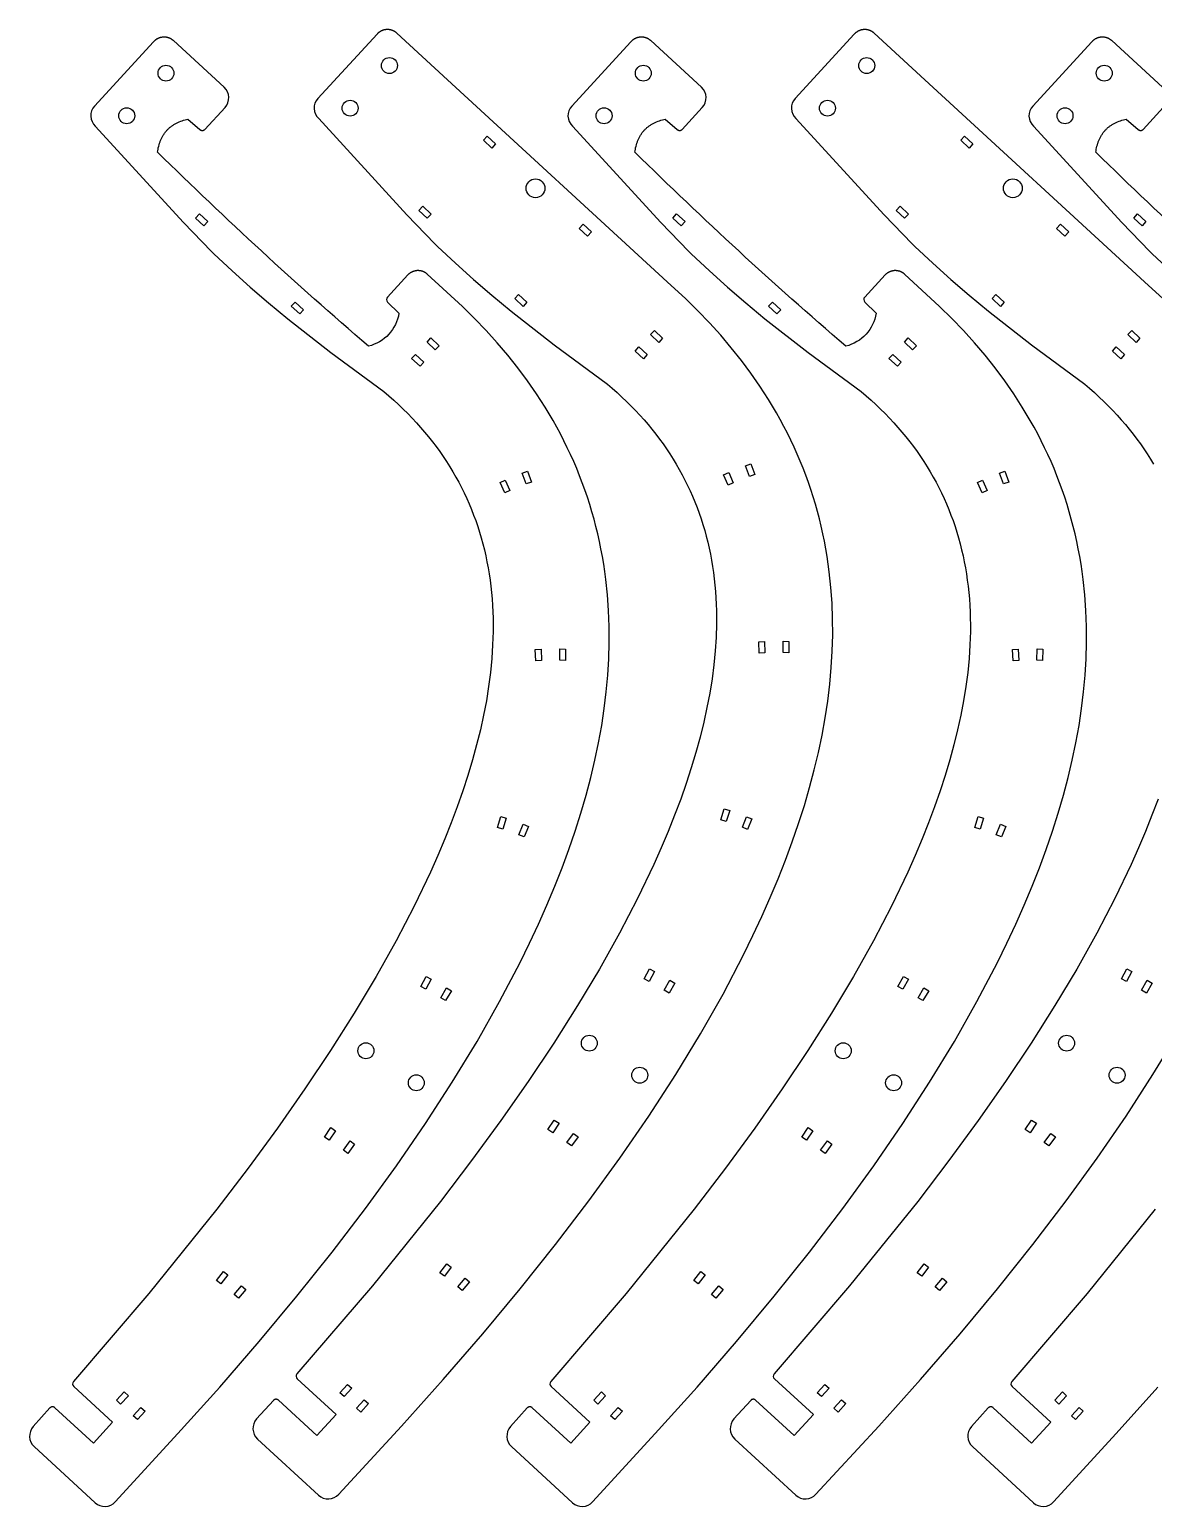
# Model space of a CAD drawing. Extents: x -4423 to 2541, y -1262 to 980.
# Drawn here: x 1308.3 to 1559.3, y -933.1 to -603.2 of the extents above; entities that cross this region are included whole.
import ezdxf

# ---------------------------------------------------------------- set-up
doc = ezdxf.new("R2010")
doc.units = 0
doc.layers.add('FAB$ARM-1', color=5, linetype='CONTINUOUS')
doc.layers.add('FAB$ARM-2', color=5, linetype='CONTINUOUS')

msp = doc.modelspace()

# ---------------------------------------------------------------- linework, layer by layer
at = {"layer": 'FAB$ARM-1'}
msp.add_lwpolyline([(1450.73, -659.52), (1401.67, -614.4), (1390.34, -603.98), (1390.28, -603.93), (1390.23, -603.89), (1390.17, -603.84), (1390.11, -603.8), (1390.05, -603.76), (1389.99, -603.71), (1389.93, -603.67), (1389.86, -603.63), (1389.8, -603.6), (1389.73, -603.56), (1389.66, -603.52), (1389.59, -603.49), (1389.52, -603.46), (1389.45, -603.43), (1389.38, -603.4), (1389.3, -603.37), (1389.23, -603.35), (1389.15, -603.32), (1389.07, -603.3), (1389, -603.28), (1388.92, -603.26), (1388.84, -603.24), (1388.76, -603.23), (1388.68, -603.22), (1388.6, -603.21), (1388.52, -603.2), (1388.43, -603.19), (1388.35, -603.19), (1388.27, -603.19), (1388.19, -603.19), (1388.11, -603.19), (1388.02, -603.19), (1387.94, -603.2), (1387.86, -603.21), (1387.78, -603.22), (1387.7, -603.23), (1387.62, -603.25), (1387.54, -603.27), (1387.46, -603.28), (1387.38, -603.31), (1387.3, -603.33), (1387.23, -603.35), (1387.15, -603.38), (1387.08, -603.41), (1387, -603.44), (1386.93, -603.47), (1386.86, -603.5), (1386.79, -603.54), (1386.72, -603.58), (1386.65, -603.61), (1386.58, -603.65), (1386.52, -603.69), (1386.46, -603.74), (1386.39, -603.78), (1386.33, -603.82), (1386.27, -603.87), (1386.22, -603.92), (1386.16, -603.96), (1386.1, -604.01), (1386.05, -604.06), (1386, -604.11), (1385.95, -604.16), (1385.9, -604.21), (1372.69, -618.58, 0.414214), (1372.88, -623.06), (1392.6, -644.58), (1398.82, -651.06), (1399.39, -651.62), (1403.43, -655.4), (1407.45, -659.01), (1411.55, -662.54), (1415.85, -666.09), (1425.5, -673.62), (1437.35, -682.36), (1438.46, -683.32), (1439.55, -684.29), (1440.61, -685.27), (1441.65, -686.26), (1442.66, -687.27), (1443.64, -688.29), (1444.6, -689.32), (1445.54, -690.36), (1446.44, -691.41), (1447.32, -692.48), (1448.18, -693.56), (1449, -694.65), (1449.81, -695.75), (1450.58, -696.87), (1451.33, -697.99), (1452.05, -699.13), (1452.75, -700.28), (1453.42, -701.45), (1454.07, -702.62), (1454.69, -703.81), (1455.28, -705.01), (1455.85, -706.22), (1456.39, -707.44), (1456.9, -708.68), (1457.39, -709.93), (1457.85, -711.19), (1458.29, -712.46), (1458.7, -713.75), (1459.09, -715.04), (1459.44, -716.35), (1459.78, -717.67), (1460.08, -719.01), (1460.36, -720.35), (1460.62, -721.71), (1460.84, -723.08), (1461.05, -724.46), (1461.22, -725.85), (1461.37, -727.26), (1461.49, -728.68), (1461.59, -730.11), (1461.66, -731.55), (1461.71, -733), (1461.73, -734.47), (1461.72, -735.95), (1461.63, -738.94), (1461.43, -741.98), (1461.13, -745.07), (1460.73, -748.21), (1460.22, -751.4), (1459.6, -754.64), (1458.88, -757.92), (1458.06, -761.26), (1457.14, -764.64), (1456.1, -768.07), (1454.97, -771.55), (1453.73, -775.07), (1452.38, -778.65), (1450.94, -782.27), (1449.38, -785.95), (1447.73, -789.67), (1444.1, -797.26), (1440.05, -805.04), (1435.59, -813.02), (1430.71, -821.19), (1425.41, -829.55), (1419.7, -838.11), (1413.57, -846.86), (1407.02, -855.81), (1400.05, -864.95), (1384.86, -883.81), (1368.01, -903.45, 0.40804), (1368.07, -904.56), (1376.75, -912.55), (1372.46, -917.23), (1363.87, -909.33), (1363.85, -909.31), (1363.84, -909.3), (1363.82, -909.29), (1363.81, -909.28), (1363.79, -909.26), (1363.77, -909.25), (1363.76, -909.24), (1363.74, -909.23), (1363.72, -909.22), (1363.71, -909.21), (1363.69, -909.2), (1363.67, -909.19), (1363.65, -909.19), (1363.64, -909.18), (1363.62, -909.17), (1363.6, -909.16), (1363.58, -909.16), (1363.56, -909.15), (1363.54, -909.15), (1363.52, -909.14), (1363.5, -909.14), (1363.48, -909.13), (1363.46, -909.13), (1363.44, -909.12), (1363.43, -909.12), (1363.41, -909.12), (1363.39, -909.12), (1363.37, -909.12), (1363.35, -909.12), (1363.33, -909.12), (1363.31, -909.12), (1363.29, -909.12), (1363.27, -909.12), (1363.25, -909.12), (1363.23, -909.12), (1363.21, -909.12), (1363.19, -909.13), (1363.17, -909.13), (1363.16, -909.13), (1363.14, -909.14), (1363.12, -909.14), (1363.1, -909.15), (1363.08, -909.16), (1363.06, -909.16), (1363.04, -909.17), (1363.02, -909.18), (1363.01, -909.18), (1362.99, -909.19), (1362.97, -909.2), (1362.95, -909.21), (1362.93, -909.22), (1362.92, -909.23), (1362.9, -909.24), (1362.88, -909.25), (1362.87, -909.26), (1362.85, -909.27), (1362.84, -909.29), (1362.82, -909.3), (1362.81, -909.31), (1362.79, -909.32), (1362.78, -909.34), (1362.76, -909.35), (1362.75, -909.37), (1359.02, -913.51, 0.413283), (1359.22, -917.99), (1372.85, -930.53, 0.415199), (1377.34, -930.33), (1391.35, -915.09), (1400.67, -904.71), (1409.51, -894.49), (1417.88, -884.43), (1425.78, -874.54), (1433.2, -864.81), (1440.14, -855.25), (1446.62, -845.85), (1452.62, -836.61), (1458.14, -827.53), (1463.19, -818.62), (1467.77, -809.87), (1469.88, -805.56), (1471.87, -801.29), (1473.75, -797.05), (1475.5, -792.86), (1477.14, -788.71), (1478.66, -784.6), (1480.06, -780.53), (1481.35, -776.5), (1482.51, -772.51), (1483.56, -768.56), (1484.49, -764.65), (1485.3, -760.78), (1485.99, -756.95), (1486.57, -753.16), (1487.02, -749.41), (1487.36, -745.7), (1487.59, -742.04), (1487.69, -738.41), (1487.67, -734.82), (1487.54, -731.27), (1487.29, -727.77), (1486.92, -724.3), (1486.7, -722.58), (1486.44, -720.87), (1486.15, -719.17), (1485.83, -717.48), (1485.49, -715.81), (1485.11, -714.14), (1484.71, -712.48), (1484.27, -710.83), (1483.81, -709.19), (1483.32, -707.56), (1482.79, -705.94), (1482.24, -704.33), (1481.66, -702.74), (1481.05, -701.15), (1480.41, -699.57), (1479.74, -698), (1479.04, -696.44), (1478.31, -694.89), (1477.56, -693.35), (1476.77, -691.82), (1475.95, -690.3), (1475.11, -688.79), (1473.33, -685.81), (1471.43, -682.86), (1469.41, -679.95), (1467.28, -677.08), (1465.03, -674.25), (1462.66, -671.46), (1460.18, -668.71), (1457.58, -665.99), (1454.86, -663.32)], format="xyb", close=True, dxfattribs=at)
for points in [[(1561.47, -663.32), (1557.33, -659.52), (1508.28, -614.4), (1496.94, -603.98), (1496.89, -603.93), (1496.83, -603.89), (1496.78, -603.84), (1496.72, -603.8), (1496.66, -603.76), (1496.6, -603.71), (1496.54, -603.67), (1496.47, -603.63), (1496.41, -603.6), (1496.34, -603.56), (1496.27, -603.52), (1496.2, -603.49), (1496.13, -603.46), (1496.06, -603.43), (1495.99, -603.4), (1495.91, -603.37), (1495.84, -603.35), (1495.76, -603.32), (1495.68, -603.3), (1495.61, -603.28), (1495.53, -603.26), (1495.45, -603.24), (1495.37, -603.23), (1495.29, -603.22), (1495.21, -603.21), (1495.12, -603.2), (1495.04, -603.19), (1494.96, -603.19), (1494.88, -603.19), (1494.8, -603.19), (1494.71, -603.19), (1494.63, -603.19), (1494.55, -603.2), (1494.47, -603.21), (1494.39, -603.22), (1494.31, -603.23), (1494.23, -603.25), (1494.15, -603.27), (1494.07, -603.28), (1493.99, -603.31), (1493.91, -603.33), (1493.83, -603.35), (1493.76, -603.38), (1493.68, -603.41), (1493.61, -603.44), (1493.54, -603.47), (1493.47, -603.5), (1493.39, -603.54), (1493.33, -603.58), (1493.26, -603.61), (1493.19, -603.65), (1493.13, -603.69), (1493.06, -603.74), (1493, -603.78), (1492.94, -603.82), (1492.88, -603.87), (1492.82, -603.92), (1492.77, -603.96), (1492.71, -604.01), (1492.66, -604.06), (1492.61, -604.11), (1492.56, -604.16), (1492.51, -604.21), (1479.3, -618.58, 0.414214), (1479.48, -623.06), (1499.21, -644.58), (1505.43, -651.06), (1505.99, -651.62), (1510.04, -655.4), (1514.06, -659.01), (1518.15, -662.54), (1522.45, -666.09), (1532.11, -673.62), (1543.96, -682.36), (1545.07, -683.32), (1546.16, -684.29), (1547.22, -685.27), (1548.26, -686.26), (1549.27, -687.27), (1550.25, -688.29), (1551.21, -689.32), (1552.14, -690.36), (1553.05, -691.41), (1553.93, -692.48), (1554.78, -693.56), (1555.61, -694.65), (1556.41, -695.75), (1557.19, -696.87), (1557.94, -697.99), (1558.66, -699.13), (1559.36, -700.28)], [(1560.34, -775.07), (1558.99, -778.65), (1557.54, -782.27), (1555.99, -785.95), (1554.33, -789.67), (1550.71, -797.26), (1546.66, -805.04), (1542.2, -813.02), (1537.32, -821.19), (1532.02, -829.55), (1526.31, -838.11), (1520.17, -846.86), (1513.62, -855.81), (1506.66, -864.95), (1491.47, -883.81), (1474.62, -903.45, 0.40804), (1474.67, -904.56), (1483.36, -912.55), (1479.06, -917.23), (1470.47, -909.33), (1470.46, -909.31), (1470.44, -909.3), (1470.43, -909.29), (1470.41, -909.28), (1470.4, -909.26), (1470.38, -909.25), (1470.37, -909.24), (1470.35, -909.23), (1470.33, -909.22), (1470.31, -909.21), (1470.3, -909.2), (1470.28, -909.19), (1470.26, -909.19), (1470.24, -909.18), (1470.22, -909.17), (1470.21, -909.16), (1470.19, -909.16), (1470.17, -909.15), (1470.15, -909.15), (1470.13, -909.14), (1470.11, -909.14), (1470.09, -909.13), (1470.07, -909.13), (1470.05, -909.12), (1470.03, -909.12), (1470.01, -909.12), (1469.99, -909.12), (1469.97, -909.12), (1469.96, -909.12), (1469.94, -909.12), (1469.92, -909.12), (1469.9, -909.12), (1469.88, -909.12), (1469.86, -909.12), (1469.84, -909.12), (1469.82, -909.12), (1469.8, -909.13), (1469.78, -909.13), (1469.76, -909.13), (1469.74, -909.14), (1469.73, -909.14), (1469.71, -909.15), (1469.69, -909.16), (1469.67, -909.16), (1469.65, -909.17), (1469.63, -909.18), (1469.61, -909.18), (1469.6, -909.19), (1469.58, -909.2), (1469.56, -909.21), (1469.54, -909.22), (1469.53, -909.23), (1469.51, -909.24), (1469.49, -909.25), (1469.48, -909.26), (1469.46, -909.27), (1469.44, -909.29), (1469.43, -909.3), (1469.41, -909.31), (1469.4, -909.32), (1469.39, -909.34), (1469.37, -909.35), (1469.36, -909.37), (1465.63, -913.51, 0.413283), (1465.83, -917.99), (1479.45, -930.53, 0.415199), (1483.95, -930.33), (1497.96, -915.09), (1507.28, -904.71), (1516.12, -894.49), (1524.49, -884.43), (1532.39, -874.54), (1539.81, -864.81), (1546.75, -855.25), (1553.23, -845.85), (1559.22, -836.61), (1564.75, -827.53)]]:
    msp.add_lwpolyline(points, format="xyb", dxfattribs=at)
for points in [[(1412.4, -628.72), (1411.54, -629.65), (1409.68, -627.93), (1410.54, -626.99)], [(1519.01, -628.72), (1518.15, -629.65), (1516.28, -627.93), (1517.14, -626.99)], [(1397.13, -645.32), (1395.26, -643.61), (1396.12, -642.67), (1397.99, -644.39)], [(1503.74, -645.32), (1501.87, -643.61), (1502.72, -642.67), (1504.6, -644.39)], [(1431.94, -646.68), (1433.81, -648.4), (1432.95, -649.33), (1431.08, -647.62)], [(1538.54, -646.68), (1540.42, -648.4), (1539.56, -649.33), (1537.69, -647.62)], [(1416.66, -663.29), (1417.52, -662.35), (1419.39, -664.08), (1418.53, -665.01)], [(1523.27, -663.29), (1524.13, -662.35), (1526, -664.08), (1525.14, -665.01)], [(1449.7, -672.14), (1448.82, -673.06), (1446.99, -671.3), (1447.86, -670.38)], [(1556.31, -672.14), (1555.43, -673.06), (1553.59, -671.3), (1554.47, -670.38)], [(1445.42, -676.71), (1443.54, -675), (1444.4, -674.06), (1446.27, -675.78)], [(1552.02, -676.71), (1550.15, -675), (1551.01, -674.06), (1552.88, -675.78)], [(1464.32, -704.96), (1463.3, -702.63), (1464.46, -702.12), (1465.48, -704.45)], [(1470.3, -702.55), (1469.1, -702.99), (1468.23, -700.6), (1469.42, -700.17)], [(1471.29, -742.49), (1471.16, -739.95), (1472.43, -739.88), (1472.55, -742.42)], [(1477.87, -742.39), (1476.6, -742.36), (1476.65, -739.83), (1477.92, -739.85)], [(1462.7, -779.69), (1463.47, -777.27), (1464.68, -777.65), (1463.91, -780.07)], [(1468.68, -781.84), (1467.5, -781.37), (1468.46, -779.01), (1469.63, -779.49)], [(1445.56, -815.21), (1446.76, -812.98), (1447.88, -813.58), (1446.67, -815.82)], [(1552.16, -815.21), (1553.37, -812.98), (1554.49, -813.58), (1553.28, -815.82)], [(1451.13, -818.38), (1450.04, -817.73), (1451.34, -815.54), (1452.43, -816.2)], [(1557.74, -818.38), (1556.65, -817.73), (1557.95, -815.54), (1559.04, -816.2)], [(1424.09, -848.87), (1425.5, -846.75), (1426.56, -847.46), (1425.15, -849.57)], [(1530.7, -848.87), (1532.11, -846.75), (1533.17, -847.46), (1531.76, -849.57)], [(1429.31, -852.52), (1428.29, -851.77), (1429.79, -849.72), (1430.81, -850.47)], [(1535.92, -852.52), (1534.89, -851.77), (1536.4, -849.72), (1537.42, -850.47)], [(1399.95, -880.88), (1401.49, -878.86), (1402.5, -879.63), (1400.95, -881.65)], [(1506.55, -880.88), (1508.1, -878.86), (1509.11, -879.63), (1507.56, -881.65)], [(1404.9, -884.85), (1403.93, -884.03), (1405.56, -882.08), (1406.53, -882.9)], [(1511.51, -884.85), (1510.54, -884.03), (1512.17, -882.08), (1513.14, -882.9)], [(1377.6, -907.66), (1379.32, -905.79), (1380.26, -906.65), (1378.54, -908.52)], [(1484.21, -907.66), (1485.93, -905.79), (1486.87, -906.65), (1485.15, -908.52)], [(1382.28, -911.96), (1381.34, -911.1), (1383.06, -909.23), (1384, -910.09)], [(1488.89, -911.96), (1487.95, -911.1), (1489.67, -909.23), (1490.61, -910.09)]]:
    msp.add_lwpolyline(points, close=True, dxfattribs=at)
for centre, radius in [((1388.67, -611.24), 1.78), ((1495.28, -611.24), 1.78), ((1379.9, -620.75), 1.78), ((1486.51, -620.75), 1.78), ((1421.3, -638.65), 2.1), ((1527.91, -638.65), 2.1), ((1433.32, -829.58), 1.78), ((1539.93, -829.58), 1.78), ((1444.58, -836.74), 1.78), ((1551.19, -836.74), 1.78)]:
    msp.add_circle(centre, radius, dxfattribs=at)
at = {"layer": 'FAB$ARM-2'}
for points in [[(1327.44, -932.02), (1341.45, -916.78), (1350.77, -906.4), (1359.61, -896.18), (1367.98, -886.12), (1375.88, -876.23), (1383.3, -866.5), (1390.25, -856.94), (1396.72, -847.54), (1402.72, -838.3), (1408.24, -829.23), (1413.29, -820.31), (1417.87, -811.56), (1419.98, -807.25), (1421.97, -802.98), (1423.85, -798.74), (1425.6, -794.55), (1427.24, -790.4), (1428.76, -786.29), (1430.16, -782.22), (1431.45, -778.19), (1432.61, -774.2), (1433.66, -770.25), (1434.59, -766.34), (1435.4, -762.47), (1436.09, -758.64), (1436.67, -754.85), (1437.12, -751.1), (1437.46, -747.4), (1437.69, -743.73), (1437.79, -740.1), (1437.77, -736.51), (1437.64, -732.97), (1437.39, -729.46), (1437.02, -725.99), (1436.8, -724.27), (1436.54, -722.56), (1436.25, -720.86), (1435.93, -719.18), (1435.59, -717.5), (1435.21, -715.83), (1434.81, -714.17), (1434.37, -712.52), (1433.91, -710.88), (1433.42, -709.25), (1432.89, -707.63), (1432.34, -706.03), (1431.76, -704.43), (1431.15, -702.84), (1430.51, -701.26), (1429.84, -699.69), (1429.14, -698.13), (1428.41, -696.58), (1427.66, -695.04), (1426.87, -693.51), (1426.05, -691.99), (1425.21, -690.49), (1423.43, -687.5), (1421.53, -684.55), (1419.51, -681.64), (1417.38, -678.77), (1415.13, -675.94), (1412.76, -673.15), (1410.28, -670.4), (1407.68, -667.69), (1404.96, -665.01), (1397.14, -657.83), (1397.09, -657.78), (1397.03, -657.74), (1396.98, -657.69), (1396.92, -657.65), (1396.86, -657.6), (1396.8, -657.56), (1396.73, -657.52), (1396.67, -657.48), (1396.6, -657.45), (1396.54, -657.41), (1396.47, -657.37), (1396.4, -657.34), (1396.33, -657.31), (1396.26, -657.28), (1396.18, -657.25), (1396.11, -657.22), (1396.04, -657.19), (1395.96, -657.17), (1395.88, -657.15), (1395.8, -657.13), (1395.73, -657.11), (1395.65, -657.09), (1395.57, -657.08), (1395.49, -657.07), (1395.41, -657.06), (1395.32, -657.05), (1395.24, -657.04), (1395.16, -657.04), (1395.08, -657.04), (1395, -657.04), (1394.91, -657.04), (1394.83, -657.04), (1394.75, -657.05), (1394.67, -657.06), (1394.59, -657.07), (1394.51, -657.08), (1394.43, -657.1), (1394.35, -657.12), (1394.27, -657.13), (1394.19, -657.16), (1394.11, -657.18), (1394.03, -657.2), (1393.96, -657.23), (1393.88, -657.26), (1393.81, -657.29), (1393.74, -657.32), (1393.66, -657.35), (1393.59, -657.39), (1393.53, -657.42), (1393.46, -657.46), (1393.39, -657.5), (1393.33, -657.54), (1393.26, -657.59), (1393.2, -657.63), (1393.14, -657.67), (1393.08, -657.72), (1393.02, -657.77), (1392.97, -657.81), (1392.91, -657.86), (1392.86, -657.91), (1392.81, -657.96), (1392.76, -658.01), (1388.22, -662.95, 0.405473), (1388.25, -664.05), (1390.8, -666.52, -0.303827), (1384, -673.91, -0.016683), (1336.89, -630.58), (1336.94, -630.25), (1337, -629.92), (1337.06, -629.59), (1337.14, -629.26), (1337.23, -628.93), (1337.33, -628.6), (1337.39, -628.44), (1337.44, -628.28), (1337.5, -628.12), (1337.57, -627.96), (1337.63, -627.81), (1337.7, -627.65), (1337.77, -627.5), (1337.85, -627.34), (1337.92, -627.19), (1338, -627.05), (1338.09, -626.9), (1338.17, -626.75), (1338.26, -626.61), (1338.36, -626.47), (1338.45, -626.33), (1338.55, -626.2), (1338.65, -626.06), (1338.76, -625.93), (1338.87, -625.81), (1338.98, -625.68), (1339.09, -625.56), (1339.21, -625.44), (1339.33, -625.33), (1339.46, -625.21), (1339.58, -625.1), (1339.71, -625), (1339.84, -624.89), (1339.98, -624.79), (1340.12, -624.69), (1340.25, -624.6), (1340.4, -624.51), (1340.54, -624.42), (1340.68, -624.33), (1340.83, -624.24), (1340.98, -624.16), (1341.13, -624.08), (1341.28, -624.01), (1341.44, -623.94), (1341.59, -623.87), (1341.75, -623.8), (1342.07, -623.67), (1342.38, -623.55), (1342.71, -623.45), (1343.03, -623.35), (1343.36, -623.27), (1343.68, -623.19), (1346.36, -625.53), (1346.37, -625.54), (1346.38, -625.55), (1346.4, -625.56), (1346.41, -625.57), (1346.43, -625.58), (1346.44, -625.59), (1346.46, -625.6), (1346.47, -625.61), (1346.49, -625.62), (1346.51, -625.63), (1346.52, -625.64), (1346.54, -625.64), (1346.56, -625.65), (1346.57, -625.66), (1346.59, -625.67), (1346.61, -625.67), (1346.63, -625.68), (1346.65, -625.69), (1346.67, -625.69), (1346.69, -625.7), (1346.7, -625.7), (1346.72, -625.7), (1346.74, -625.71), (1346.76, -625.71), (1346.78, -625.71), (1346.8, -625.72), (1346.82, -625.72), (1346.84, -625.72), (1346.86, -625.72), (1346.88, -625.72), (1346.9, -625.72), (1346.92, -625.72), (1346.94, -625.72), (1346.96, -625.71), (1346.98, -625.71), (1347, -625.71), (1347.02, -625.71), (1347.04, -625.7), (1347.06, -625.7), (1347.08, -625.69), (1347.1, -625.69), (1347.12, -625.68), (1347.14, -625.68), (1347.16, -625.67), (1347.17, -625.66), (1347.19, -625.65), (1347.21, -625.65), (1347.23, -625.64), (1347.24, -625.63), (1347.26, -625.62), (1347.28, -625.61), (1347.29, -625.6), (1347.31, -625.59), (1347.33, -625.58), (1347.34, -625.57), (1347.36, -625.56), (1347.37, -625.55), (1347.38, -625.54), (1347.4, -625.52), (1347.41, -625.51), (1347.43, -625.5), (1347.44, -625.49), (1347.45, -625.48), (1351.96, -620.58, 0.41422), (1351.77, -616.09), (1340.44, -605.67), (1340.38, -605.62), (1340.33, -605.58), (1340.27, -605.53), (1340.21, -605.49), (1340.15, -605.45), (1340.09, -605.41), (1340.03, -605.36), (1339.96, -605.33), (1339.9, -605.29), (1339.83, -605.25), (1339.76, -605.22), (1339.69, -605.18), (1339.62, -605.15), (1339.55, -605.12), (1339.48, -605.09), (1339.4, -605.06), (1339.33, -605.04), (1339.25, -605.01), (1339.17, -604.99), (1339.1, -604.97), (1339.02, -604.95), (1338.94, -604.94), (1338.86, -604.92), (1338.78, -604.91), (1338.7, -604.9), (1338.62, -604.89), (1338.53, -604.88), (1338.45, -604.88), (1338.37, -604.88), (1338.29, -604.88), (1338.21, -604.88), (1338.12, -604.89), (1338.04, -604.89), (1337.96, -604.9), (1337.88, -604.91), (1337.8, -604.93), (1337.72, -604.94), (1337.64, -604.96), (1337.56, -604.98), (1337.48, -605), (1337.4, -605.02), (1337.33, -605.04), (1337.25, -605.07), (1337.18, -605.1), (1337.1, -605.13), (1337.03, -605.16), (1336.96, -605.2), (1336.89, -605.23), (1336.82, -605.27), (1336.75, -605.3), (1336.68, -605.34), (1336.62, -605.39), (1336.56, -605.43), (1336.49, -605.47), (1336.43, -605.52), (1336.37, -605.56), (1336.32, -605.61), (1336.26, -605.65), (1336.2, -605.7), (1336.15, -605.75), (1336.1, -605.8), (1336.05, -605.85), (1336, -605.9), (1322.79, -620.27, 0.414214), (1322.98, -624.76), (1342.7, -646.27), (1348.92, -652.75), (1349.49, -653.31), (1353.53, -657.09), (1357.55, -660.7), (1361.65, -664.23), (1365.95, -667.78), (1375.6, -675.32), (1387.45, -684.06), (1388.56, -685.01), (1389.65, -685.98), (1390.71, -686.96), (1391.75, -687.96), (1392.76, -688.96), (1393.74, -689.98), (1394.7, -691.01), (1395.64, -692.05), (1396.54, -693.11), (1397.42, -694.17), (1398.28, -695.25), (1399.1, -696.34), (1399.91, -697.44), (1400.68, -698.56), (1401.43, -699.68), (1402.15, -700.82), (1402.85, -701.97), (1403.52, -703.14), (1404.17, -704.31), (1404.79, -705.5), (1405.38, -706.7), (1405.95, -707.91), (1406.49, -709.14), (1407, -710.37), (1407.49, -711.62), (1407.95, -712.88), (1408.39, -714.15), (1408.8, -715.44), (1409.19, -716.73), (1409.54, -718.04), (1409.88, -719.36), (1410.18, -720.7), (1410.46, -722.04), (1410.72, -723.4), (1410.94, -724.77), (1411.15, -726.15), (1411.32, -727.54), (1411.47, -728.95), (1411.59, -730.37), (1411.69, -731.8), (1411.76, -733.24), (1411.81, -734.69), (1411.83, -736.16), (1411.82, -737.64), (1411.73, -740.63), (1411.53, -743.68), (1411.23, -746.77), (1410.83, -749.91), (1410.32, -753.09), (1409.7, -756.33), (1408.99, -759.61), (1408.16, -762.95), (1407.24, -766.33), (1406.2, -769.76), (1405.07, -773.24), (1403.83, -776.77), (1402.48, -780.34), (1401.04, -783.97), (1399.48, -787.64), (1397.83, -791.36), (1394.2, -798.95), (1390.15, -806.73), (1385.69, -814.71), (1380.81, -822.88), (1375.51, -831.24), (1369.8, -839.8), (1363.67, -848.55), (1357.12, -857.5), (1350.15, -866.64), (1334.96, -885.5), (1318.11, -905.14, 0.40804), (1318.17, -906.25), (1326.85, -914.24), (1322.56, -918.92), (1313.97, -911.02), (1313.95, -911), (1313.94, -910.99), (1313.92, -910.98), (1313.91, -910.97), (1313.89, -910.96), (1313.87, -910.94), (1313.86, -910.93), (1313.84, -910.92), (1313.82, -910.91), (1313.81, -910.9), (1313.79, -910.89), (1313.77, -910.89), (1313.75, -910.88), (1313.74, -910.87), (1313.72, -910.86), (1313.7, -910.85), (1313.68, -910.85), (1313.66, -910.84), (1313.64, -910.84), (1313.62, -910.83), (1313.6, -910.83), (1313.58, -910.82), (1313.56, -910.82), (1313.54, -910.82), (1313.53, -910.81), (1313.51, -910.81), (1313.49, -910.81), (1313.47, -910.81), (1313.45, -910.81), (1313.43, -910.81), (1313.41, -910.81), (1313.39, -910.81), (1313.37, -910.81), (1313.35, -910.81), (1313.33, -910.81), (1313.31, -910.82), (1313.29, -910.82), (1313.27, -910.82), (1313.26, -910.83), (1313.24, -910.83), (1313.22, -910.84), (1313.2, -910.84), (1313.18, -910.85), (1313.16, -910.85), (1313.14, -910.86), (1313.12, -910.87), (1313.11, -910.88), (1313.09, -910.88), (1313.07, -910.89), (1313.05, -910.9), (1313.03, -910.91), (1313.02, -910.92), (1313, -910.93), (1312.98, -910.94), (1312.97, -910.95), (1312.95, -910.97), (1312.94, -910.98), (1312.92, -910.99), (1312.91, -911), (1312.89, -911.02), (1312.88, -911.03), (1312.86, -911.04), (1312.85, -911.06), (1309.13, -915.21, 0.413283), (1309.32, -919.68), (1322.95, -932.22, 0.415199)], [(1434.05, -932.02), (1448.06, -916.78), (1457.38, -906.4), (1466.22, -896.18), (1474.59, -886.12), (1482.49, -876.23), (1489.91, -866.5), (1496.85, -856.94), (1503.33, -847.54), (1509.32, -838.3), (1514.85, -829.23), (1519.9, -820.31), (1524.48, -811.56), (1526.59, -807.25), (1528.58, -802.98), (1530.45, -798.74), (1532.21, -794.55), (1533.85, -790.4), (1535.37, -786.29), (1536.77, -782.22), (1538.05, -778.19), (1539.22, -774.2), (1540.27, -770.25), (1541.2, -766.34), (1542.01, -762.47), (1542.7, -758.64), (1543.28, -754.85), (1543.73, -751.1), (1544.07, -747.4), (1544.29, -743.73), (1544.4, -740.1), (1544.38, -736.51), (1544.25, -732.97), (1544, -729.46), (1543.63, -725.99), (1543.4, -724.27), (1543.15, -722.56), (1542.86, -720.86), (1542.54, -719.18), (1542.2, -717.5), (1541.82, -715.83), (1541.42, -714.17), (1540.98, -712.52), (1540.52, -710.88), (1540.03, -709.25), (1539.5, -707.63), (1538.95, -706.03), (1538.37, -704.43), (1537.76, -702.84), (1537.12, -701.26), (1536.45, -699.69), (1535.75, -698.13), (1535.02, -696.58), (1534.26, -695.04), (1533.48, -693.51), (1532.66, -691.99), (1531.81, -690.49), (1530.03, -687.5), (1528.14, -684.55), (1526.12, -681.64), (1523.99, -678.77), (1521.74, -675.94), (1519.37, -673.15), (1516.89, -670.4), (1514.29, -667.69), (1511.57, -665.01), (1503.75, -657.83), (1503.7, -657.78), (1503.64, -657.74), (1503.59, -657.69), (1503.53, -657.65), (1503.47, -657.6), (1503.41, -657.56), (1503.34, -657.52), (1503.28, -657.48), (1503.21, -657.45), (1503.15, -657.41), (1503.08, -657.37), (1503.01, -657.34), (1502.94, -657.31), (1502.87, -657.28), (1502.79, -657.25), (1502.72, -657.22), (1502.64, -657.19), (1502.57, -657.17), (1502.49, -657.15), (1502.41, -657.13), (1502.33, -657.11), (1502.25, -657.09), (1502.17, -657.08), (1502.09, -657.07), (1502.01, -657.06), (1501.93, -657.05), (1501.85, -657.04), (1501.77, -657.04), (1501.69, -657.04), (1501.6, -657.04), (1501.52, -657.04), (1501.44, -657.04), (1501.36, -657.05), (1501.28, -657.06), (1501.19, -657.07), (1501.11, -657.08), (1501.03, -657.1), (1500.95, -657.12), (1500.87, -657.13), (1500.8, -657.16), (1500.72, -657.18), (1500.64, -657.2), (1500.57, -657.23), (1500.49, -657.26), (1500.42, -657.29), (1500.34, -657.32), (1500.27, -657.35), (1500.2, -657.39), (1500.13, -657.42), (1500.07, -657.46), (1500, -657.5), (1499.93, -657.54), (1499.87, -657.59), (1499.81, -657.63), (1499.75, -657.67), (1499.69, -657.72), (1499.63, -657.77), (1499.57, -657.81), (1499.52, -657.86), (1499.47, -657.91), (1499.42, -657.96), (1499.37, -658.01), (1494.83, -662.95, 0.405473), (1494.86, -664.05), (1497.4, -666.52, -0.303827), (1490.61, -673.91, -0.016683), (1443.5, -630.58), (1443.55, -630.25), (1443.6, -629.92), (1443.67, -629.59), (1443.75, -629.26), (1443.84, -628.93), (1443.94, -628.6), (1443.99, -628.44), (1444.05, -628.28), (1444.11, -628.12), (1444.17, -627.96), (1444.24, -627.81), (1444.31, -627.65), (1444.38, -627.5), (1444.45, -627.34), (1444.53, -627.19), (1444.61, -627.05), (1444.7, -626.9), (1444.78, -626.75), (1444.87, -626.61), (1444.96, -626.47), (1445.06, -626.33), (1445.16, -626.2), (1445.26, -626.06), (1445.37, -625.93), (1445.47, -625.81), (1445.59, -625.68), (1445.7, -625.56), (1445.82, -625.44), (1445.94, -625.33), (1446.06, -625.21), (1446.19, -625.1), (1446.32, -625), (1446.45, -624.89), (1446.59, -624.79), (1446.72, -624.69), (1446.86, -624.6), (1447, -624.51), (1447.15, -624.42), (1447.29, -624.33), (1447.44, -624.24), (1447.59, -624.16), (1447.74, -624.08), (1447.89, -624.01), (1448.05, -623.94), (1448.2, -623.87), (1448.36, -623.8), (1448.67, -623.67), (1448.99, -623.55), (1449.32, -623.45), (1449.64, -623.35), (1449.96, -623.27), (1450.29, -623.19), (1452.97, -625.53), (1452.98, -625.54), (1452.99, -625.55), (1453.01, -625.56), (1453.02, -625.57), (1453.04, -625.58), (1453.05, -625.59), (1453.07, -625.6), (1453.08, -625.61), (1453.1, -625.62), (1453.11, -625.63), (1453.13, -625.64), (1453.15, -625.64), (1453.17, -625.65), (1453.18, -625.66), (1453.2, -625.67), (1453.22, -625.67), (1453.24, -625.68), (1453.26, -625.69), (1453.27, -625.69), (1453.29, -625.7), (1453.31, -625.7), (1453.33, -625.7), (1453.35, -625.71), (1453.37, -625.71), (1453.39, -625.71), (1453.41, -625.72), (1453.43, -625.72), (1453.45, -625.72), (1453.47, -625.72), (1453.49, -625.72), (1453.51, -625.72), (1453.53, -625.72), (1453.55, -625.72), (1453.57, -625.71), (1453.59, -625.71), (1453.61, -625.71), (1453.63, -625.71), (1453.65, -625.7), (1453.67, -625.7), (1453.69, -625.69), (1453.71, -625.69), (1453.73, -625.68), (1453.75, -625.68), (1453.76, -625.67), (1453.78, -625.66), (1453.8, -625.65), (1453.82, -625.65), (1453.84, -625.64), (1453.85, -625.63), (1453.87, -625.62), (1453.89, -625.61), (1453.9, -625.6), (1453.92, -625.59), (1453.93, -625.58), (1453.95, -625.57), (1453.96, -625.56), (1453.98, -625.55), (1453.99, -625.54), (1454.01, -625.52), (1454.02, -625.51), (1454.03, -625.5), (1454.05, -625.49), (1454.06, -625.48), (1458.56, -620.58, 0.41422), (1458.38, -616.09), (1447.04, -605.67), (1446.99, -605.62), (1446.93, -605.58), (1446.88, -605.53), (1446.82, -605.49), (1446.76, -605.45), (1446.7, -605.41), (1446.64, -605.36), (1446.57, -605.33), (1446.51, -605.29), (1446.44, -605.25), (1446.37, -605.22), (1446.3, -605.18), (1446.23, -605.15), (1446.16, -605.12), (1446.09, -605.09), (1446.01, -605.06), (1445.94, -605.04), (1445.86, -605.01), (1445.78, -604.99), (1445.71, -604.97), (1445.63, -604.95), (1445.55, -604.94), (1445.47, -604.92), (1445.39, -604.91), (1445.31, -604.9), (1445.22, -604.89), (1445.14, -604.88), (1445.06, -604.88), (1444.98, -604.88), (1444.9, -604.88), (1444.81, -604.88), (1444.73, -604.89), (1444.65, -604.89), (1444.57, -604.9), (1444.49, -604.91), (1444.41, -604.93), (1444.33, -604.94), (1444.25, -604.96), (1444.17, -604.98), (1444.09, -605), (1444.01, -605.02), (1443.93, -605.04), (1443.86, -605.07), (1443.78, -605.1), (1443.71, -605.13), (1443.64, -605.16), (1443.57, -605.2), (1443.5, -605.23), (1443.43, -605.27), (1443.36, -605.3), (1443.29, -605.34), (1443.23, -605.39), (1443.16, -605.43), (1443.1, -605.47), (1443.04, -605.52), (1442.98, -605.56), (1442.92, -605.61), (1442.87, -605.65), (1442.81, -605.7), (1442.76, -605.75), (1442.71, -605.8), (1442.66, -605.85), (1442.61, -605.9), (1429.4, -620.27, 0.414214), (1429.58, -624.76), (1449.31, -646.27), (1455.53, -652.75), (1456.09, -653.31), (1460.14, -657.09), (1464.16, -660.7), (1468.25, -664.23), (1472.55, -667.78), (1482.21, -675.32), (1494.06, -684.06), (1495.17, -685.01), (1496.26, -685.98), (1497.32, -686.96), (1498.36, -687.96), (1499.37, -688.96), (1500.35, -689.98), (1501.31, -691.01), (1502.24, -692.05), (1503.15, -693.11), (1504.03, -694.17), (1504.88, -695.25), (1505.71, -696.34), (1506.51, -697.44), (1507.29, -698.56), (1508.04, -699.68), (1508.76, -700.82), (1509.46, -701.97), (1510.13, -703.14), (1510.78, -704.31), (1511.4, -705.5), (1511.99, -706.7), (1512.56, -707.91), (1513.1, -709.14), (1513.61, -710.37), (1514.1, -711.62), (1514.56, -712.88), (1515, -714.15), (1515.41, -715.44), (1515.79, -716.73), (1516.15, -718.04), (1516.48, -719.36), (1516.79, -720.7), (1517.07, -722.04), (1517.32, -723.4), (1517.55, -724.77), (1517.75, -726.15), (1517.93, -727.54), (1518.08, -728.95), (1518.2, -730.37), (1518.3, -731.8), (1518.37, -733.24), (1518.42, -734.69), (1518.44, -736.16), (1518.43, -737.64), (1518.34, -740.63), (1518.14, -743.68), (1517.84, -746.77), (1517.43, -749.91), (1516.93, -753.09), (1516.31, -756.33), (1515.59, -759.61), (1514.77, -762.95), (1513.84, -766.33), (1512.81, -769.76), (1511.68, -773.24), (1510.44, -776.77), (1509.09, -780.34), (1507.64, -783.97), (1506.09, -787.64), (1504.43, -791.36), (1500.81, -798.95), (1496.76, -806.73), (1492.3, -814.71), (1487.42, -822.88), (1482.12, -831.24), (1476.41, -839.8), (1470.27, -848.55), (1463.72, -857.5), (1456.76, -866.64), (1441.57, -885.5), (1424.72, -905.14, 0.40804), (1424.77, -906.25), (1433.46, -914.24), (1429.16, -918.92), (1420.57, -911.02), (1420.56, -911), (1420.54, -910.99), (1420.53, -910.98), (1420.51, -910.97), (1420.5, -910.96), (1420.48, -910.94), (1420.47, -910.93), (1420.45, -910.92), (1420.43, -910.91), (1420.42, -910.9), (1420.4, -910.89), (1420.38, -910.89), (1420.36, -910.88), (1420.34, -910.87), (1420.33, -910.86), (1420.31, -910.85), (1420.29, -910.85), (1420.27, -910.84), (1420.25, -910.84), (1420.23, -910.83), (1420.21, -910.83), (1420.19, -910.82), (1420.17, -910.82), (1420.15, -910.82), (1420.13, -910.81), (1420.11, -910.81), (1420.09, -910.81), (1420.08, -910.81), (1420.06, -910.81), (1420.04, -910.81), (1420.02, -910.81), (1420, -910.81), (1419.98, -910.81), (1419.96, -910.81), (1419.94, -910.81), (1419.92, -910.82), (1419.9, -910.82), (1419.88, -910.82), (1419.86, -910.83), (1419.84, -910.83), (1419.83, -910.84), (1419.81, -910.84), (1419.79, -910.85), (1419.77, -910.85), (1419.75, -910.86), (1419.73, -910.87), (1419.71, -910.88), (1419.7, -910.88), (1419.68, -910.89), (1419.66, -910.9), (1419.64, -910.91), (1419.63, -910.92), (1419.61, -910.93), (1419.59, -910.94), (1419.58, -910.95), (1419.56, -910.97), (1419.54, -910.98), (1419.53, -910.99), (1419.51, -911), (1419.5, -911.02), (1419.49, -911.03), (1419.47, -911.04), (1419.46, -911.06), (1415.73, -915.21, 0.413283), (1415.93, -919.68), (1429.55, -932.22, 0.415199)]]:
    msp.add_lwpolyline(points, format="xyb", close=True, dxfattribs=at)
for points in [[(1561.33, -616.09), (1550, -605.67), (1549.95, -605.62), (1549.89, -605.58), (1549.83, -605.53), (1549.78, -605.49), (1549.72, -605.45), (1549.65, -605.41), (1549.59, -605.36), (1549.53, -605.33), (1549.46, -605.29), (1549.4, -605.25), (1549.33, -605.22), (1549.26, -605.18), (1549.19, -605.15), (1549.11, -605.12), (1549.04, -605.09), (1548.97, -605.06), (1548.89, -605.04), (1548.82, -605.01), (1548.74, -604.99), (1548.66, -604.97), (1548.58, -604.95), (1548.5, -604.94), (1548.42, -604.92), (1548.34, -604.91), (1548.26, -604.9), (1548.18, -604.89), (1548.1, -604.88), (1548.02, -604.88), (1547.94, -604.88), (1547.85, -604.88), (1547.77, -604.88), (1547.69, -604.89), (1547.61, -604.89), (1547.53, -604.9), (1547.44, -604.91), (1547.36, -604.93), (1547.28, -604.94), (1547.2, -604.96), (1547.12, -604.98), (1547.05, -605), (1546.97, -605.02), (1546.89, -605.04), (1546.81, -605.07), (1546.74, -605.1), (1546.67, -605.13), (1546.59, -605.16), (1546.52, -605.2), (1546.45, -605.23), (1546.38, -605.27), (1546.31, -605.3), (1546.25, -605.34), (1546.18, -605.39), (1546.12, -605.43), (1546.06, -605.47), (1546, -605.52), (1545.94, -605.56), (1545.88, -605.61), (1545.82, -605.65), (1545.77, -605.7), (1545.72, -605.75), (1545.66, -605.8), (1545.62, -605.85), (1545.57, -605.9), (1532.35, -620.27, 0.414214), (1532.54, -624.76), (1552.27, -646.27), (1558.48, -652.75), (1559.05, -653.31), (1563.1, -657.09)], [(1593.57, -673.91, -0.016683), (1546.46, -630.58), (1546.5, -630.25), (1546.56, -629.92), (1546.63, -629.59), (1546.71, -629.26), (1546.8, -628.93), (1546.9, -628.6), (1546.95, -628.44), (1547.01, -628.28), (1547.07, -628.12), (1547.13, -627.96), (1547.2, -627.81), (1547.26, -627.65), (1547.34, -627.5), (1547.41, -627.34), (1547.49, -627.19), (1547.57, -627.05), (1547.65, -626.9), (1547.74, -626.75), (1547.83, -626.61), (1547.92, -626.47), (1548.02, -626.33), (1548.11, -626.2), (1548.22, -626.06), (1548.32, -625.93), (1548.43, -625.81), (1548.54, -625.68), (1548.66, -625.56), (1548.78, -625.44), (1548.9, -625.33), (1549.02, -625.21), (1549.15, -625.1), (1549.28, -625), (1549.41, -624.89), (1549.54, -624.79), (1549.68, -624.69), (1549.82, -624.6), (1549.96, -624.51), (1550.1, -624.42), (1550.25, -624.33), (1550.4, -624.24), (1550.55, -624.16), (1550.7, -624.08), (1550.85, -624.01), (1551, -623.94), (1551.16, -623.87), (1551.31, -623.8), (1551.63, -623.67), (1551.95, -623.55), (1552.27, -623.45), (1552.6, -623.35), (1552.92, -623.27), (1553.25, -623.19), (1555.92, -625.53), (1555.94, -625.54), (1555.95, -625.55), (1555.96, -625.56), (1555.98, -625.57), (1555.99, -625.58), (1556.01, -625.59), (1556.02, -625.6), (1556.04, -625.61), (1556.05, -625.62), (1556.07, -625.63), (1556.09, -625.64), (1556.1, -625.64), (1556.12, -625.65), (1556.14, -625.66), (1556.16, -625.67), (1556.18, -625.67), (1556.19, -625.68), (1556.21, -625.69), (1556.23, -625.69), (1556.25, -625.7), (1556.27, -625.7), (1556.29, -625.7), (1556.31, -625.71), (1556.33, -625.71), (1556.35, -625.71), (1556.37, -625.72), (1556.39, -625.72), (1556.41, -625.72), (1556.43, -625.72), (1556.45, -625.72), (1556.47, -625.72), (1556.49, -625.72), (1556.51, -625.72), (1556.53, -625.71), (1556.55, -625.71), (1556.57, -625.71), (1556.59, -625.71), (1556.61, -625.7), (1556.63, -625.7), (1556.65, -625.69), (1556.66, -625.69), (1556.68, -625.68), (1556.7, -625.68), (1556.72, -625.67), (1556.74, -625.66), (1556.76, -625.65), (1556.77, -625.65), (1556.79, -625.64), (1556.81, -625.63), (1556.83, -625.62), (1556.84, -625.61), (1556.86, -625.6), (1556.88, -625.59), (1556.89, -625.58), (1556.91, -625.57), (1556.92, -625.56), (1556.94, -625.55), (1556.95, -625.54), (1556.96, -625.52), (1556.98, -625.51), (1556.99, -625.5), (1557, -625.49), (1557.01, -625.48), (1561.52, -620.58, 0.41422)], [(1559.71, -866.64), (1544.53, -885.5), (1527.67, -905.14, 0.40804), (1527.73, -906.25), (1536.42, -914.24), (1532.12, -918.92), (1523.53, -911.02), (1523.52, -911), (1523.5, -910.99), (1523.49, -910.98), (1523.47, -910.97), (1523.45, -910.96), (1523.44, -910.94), (1523.42, -910.93), (1523.41, -910.92), (1523.39, -910.91), (1523.37, -910.9), (1523.35, -910.89), (1523.34, -910.89), (1523.32, -910.88), (1523.3, -910.87), (1523.28, -910.86), (1523.26, -910.85), (1523.24, -910.85), (1523.23, -910.84), (1523.21, -910.84), (1523.19, -910.83), (1523.17, -910.83), (1523.15, -910.82), (1523.13, -910.82), (1523.11, -910.82), (1523.09, -910.81), (1523.07, -910.81), (1523.05, -910.81), (1523.03, -910.81), (1523.01, -910.81), (1522.99, -910.81), (1522.97, -910.81), (1522.95, -910.81), (1522.94, -910.81), (1522.92, -910.81), (1522.9, -910.81), (1522.88, -910.82), (1522.86, -910.82), (1522.84, -910.82), (1522.82, -910.83), (1522.8, -910.83), (1522.78, -910.84), (1522.76, -910.84), (1522.74, -910.85), (1522.73, -910.85), (1522.71, -910.86), (1522.69, -910.87), (1522.67, -910.88), (1522.65, -910.88), (1522.63, -910.89), (1522.62, -910.9), (1522.6, -910.91), (1522.58, -910.92), (1522.56, -910.93), (1522.55, -910.94), (1522.53, -910.95), (1522.52, -910.97), (1522.5, -910.98), (1522.49, -910.99), (1522.47, -911), (1522.46, -911.02), (1522.44, -911.03), (1522.43, -911.04), (1522.41, -911.06), (1518.69, -915.21, 0.413283), (1518.88, -919.68), (1532.51, -932.22, 0.415199), (1537, -932.02), (1551.01, -916.78), (1560.33, -906.4)]]:
    msp.add_lwpolyline(points, format="xyb", dxfattribs=at)
for points in [[(1347.23, -647.02), (1345.36, -645.3), (1346.22, -644.36), (1348.09, -646.08)], [(1453.84, -647.02), (1451.97, -645.3), (1452.82, -644.36), (1454.7, -646.08)], [(1556.79, -647.02), (1554.92, -645.3), (1555.78, -644.36), (1557.65, -646.08)], [(1366.76, -664.98), (1367.62, -664.05), (1369.49, -665.77), (1368.63, -666.7)], [(1473.37, -664.98), (1474.23, -664.05), (1476.1, -665.77), (1475.24, -666.7)], [(1399.8, -673.83), (1398.92, -674.75), (1397.09, -672.99), (1397.96, -672.07)], [(1506.41, -673.83), (1505.53, -674.75), (1503.69, -672.99), (1504.57, -672.07)], [(1395.52, -678.4), (1393.64, -676.69), (1394.5, -675.75), (1396.37, -677.47)], [(1502.12, -678.4), (1500.25, -676.69), (1501.11, -675.75), (1502.98, -677.47)], [(1420.4, -704.25), (1419.2, -704.68), (1418.33, -702.3), (1419.52, -701.86)], [(1527, -704.25), (1525.81, -704.68), (1524.94, -702.3), (1526.13, -701.86)], [(1414.42, -706.65), (1413.4, -704.32), (1414.56, -703.81), (1415.58, -706.14)], [(1521.03, -706.65), (1520, -704.32), (1521.17, -703.81), (1522.19, -706.14)], [(1421.39, -744.18), (1421.26, -741.64), (1422.53, -741.58), (1422.65, -744.11)], [(1427.97, -744.09), (1426.7, -744.06), (1426.75, -741.52), (1428.02, -741.55)], [(1527.99, -744.18), (1527.87, -741.64), (1529.13, -741.58), (1529.26, -744.11)], [(1534.57, -744.09), (1533.3, -744.06), (1533.36, -741.52), (1534.63, -741.55)], [(1412.8, -781.38), (1413.57, -778.96), (1414.78, -779.34), (1414.01, -781.76)], [(1418.78, -783.53), (1417.6, -783.06), (1418.56, -780.7), (1419.73, -781.18)], [(1519.41, -781.38), (1520.18, -778.96), (1521.39, -779.34), (1520.62, -781.76)], [(1525.39, -783.53), (1524.21, -783.06), (1525.16, -780.7), (1526.34, -781.18)], [(1395.66, -816.9), (1396.86, -814.67), (1397.98, -815.27), (1396.77, -817.51)], [(1502.26, -816.9), (1503.47, -814.67), (1504.59, -815.27), (1503.38, -817.51)], [(1401.23, -820.07), (1400.14, -819.42), (1401.44, -817.24), (1402.53, -817.89)], [(1507.84, -820.07), (1506.75, -819.42), (1508.05, -817.24), (1509.14, -817.89)], [(1374.19, -850.56), (1375.6, -848.45), (1376.66, -849.15), (1375.25, -851.26)], [(1480.8, -850.56), (1482.21, -848.45), (1483.27, -849.15), (1481.86, -851.26)], [(1379.41, -854.21), (1378.39, -853.46), (1379.89, -851.41), (1380.91, -852.16)], [(1486.02, -854.21), (1484.99, -853.46), (1486.5, -851.41), (1487.52, -852.16)], [(1350.05, -882.57), (1351.59, -880.55), (1352.6, -881.32), (1351.05, -883.34)], [(1456.65, -882.57), (1458.2, -880.55), (1459.21, -881.32), (1457.66, -883.34)], [(1355, -886.54), (1354.03, -885.72), (1355.66, -883.78), (1356.63, -884.59)], [(1461.61, -886.54), (1460.64, -885.72), (1462.27, -883.78), (1463.24, -884.59)], [(1327.7, -909.35), (1329.42, -907.48), (1330.36, -908.34), (1328.64, -910.21)], [(1434.31, -909.35), (1436.03, -907.48), (1436.97, -908.34), (1435.25, -910.21)], [(1537.27, -909.35), (1538.99, -907.48), (1539.92, -908.34), (1538.2, -910.21)], [(1332.38, -913.65), (1331.44, -912.79), (1333.16, -910.92), (1334.1, -911.78)], [(1438.99, -913.65), (1438.05, -912.79), (1439.77, -910.92), (1440.71, -911.78)], [(1541.94, -913.65), (1541.01, -912.79), (1542.73, -910.92), (1543.66, -911.78)]]:
    msp.add_lwpolyline(points, close=True, dxfattribs=at)
for centre in [(1338.77, -612.93), (1445.38, -612.93), (1548.33, -612.93), (1330, -622.44), (1436.61, -622.44), (1539.57, -622.44), (1383.42, -831.27), (1490.03, -831.27), (1394.68, -838.43), (1501.29, -838.43)]:
    msp.add_circle(centre, 1.78, dxfattribs=at)

doc.saveas('drawing.dxf')
